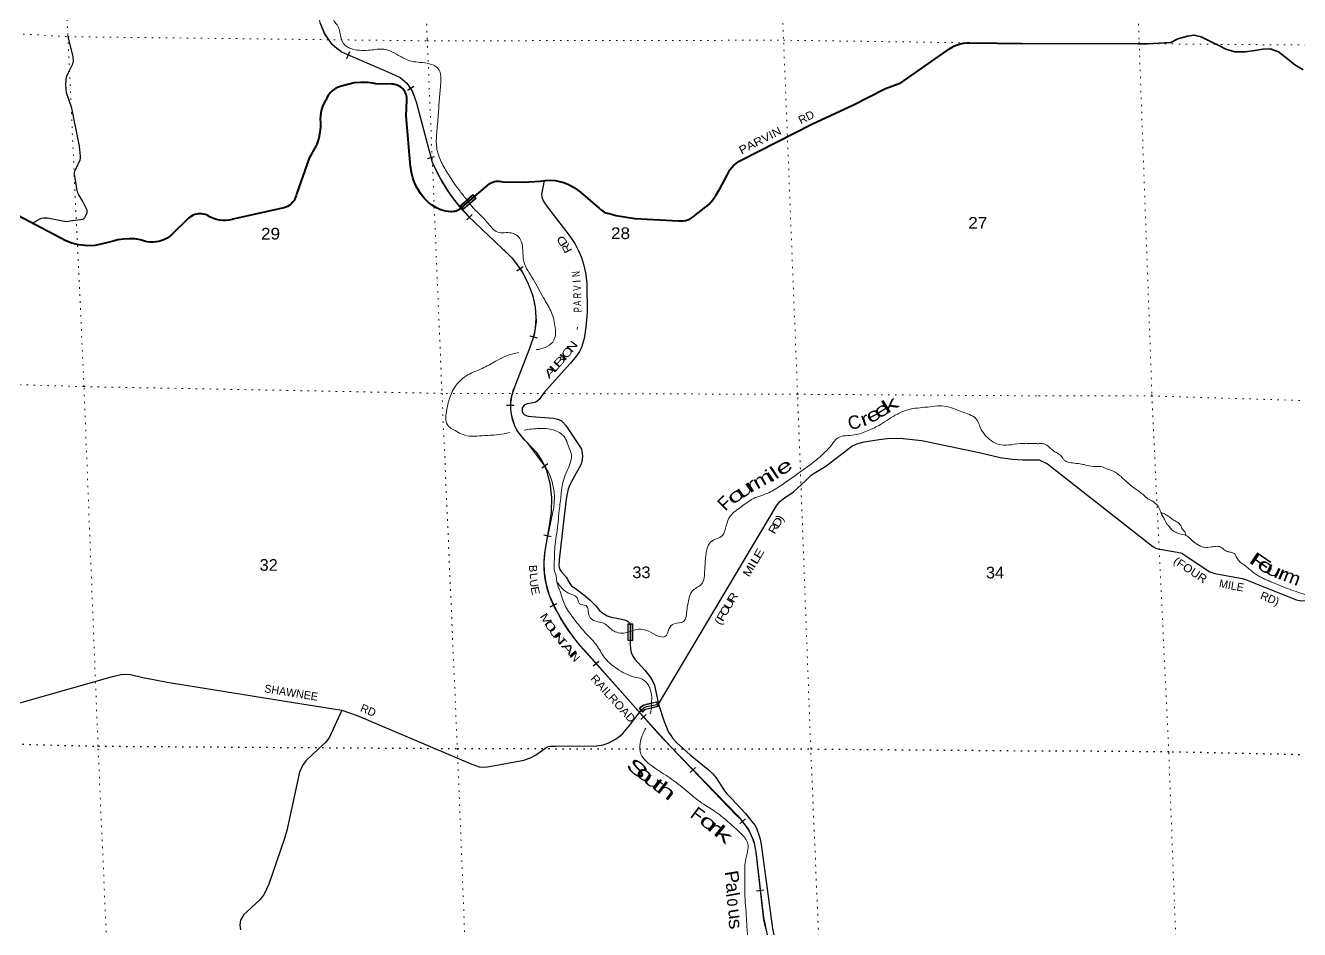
# Model space of a CAD drawing. Header units: feet. Extents: x 751810 to 1010326, y -353855 to -161247.
# Drawn here: x 926935 to 946044, y -230805 to -217253 of the extents above; entities that cross this region are included whole.
import ezdxf
from ezdxf.enums import TextEntityAlignment as Align

# ---------------------------------------------------------------- set-up
doc = ezdxf.new("R2010")
doc.units = ezdxf.units.FT
doc.header["$LTSCALE"] = 70
doc.linetypes.add('DOTTED', pattern=[1.5, 0.3, -1.2])
for name, color, linetype, lineweight in [('26', 7, 'Continuous', 40), ('29', 7, 'Continuous', 25), ('31', 7, 'Continuous', 13), ('34', 7, 'Continuous', 25), ('39', 7, 'Continuous', 13), ('6', 7, 'DOTTED', 25), ('61', 7, 'Continuous', 13), ('7', 7, 'DOTTED', 13)]:
    doc.layers.add(name, color=color, linetype=linetype, lineweight=lineweight)
for name, color, linetype in [('27', 7, 'Continuous'), ('30', 7, 'Continuous'), ('41', 7, 'Continuous')]:
    doc.layers.add(name, color=color, linetype=linetype)

msp = doc.modelspace()

# ---------------------------------------------------------------- linework, layer by layer
at = {"layer": '26'}
msp.add_line((933444.45, -220009.76), (933670.78, -219816.13), dxfattribs=at)
at = {"layer": '26', "lineweight": 35}
for points in [[(944567.65, -217424.57), (944464.06, -217396.75), (944362.39, -217415.06), (944217.44, -217455.28), (944115.28, -217509.78), (943758.94, -217527.72), (943661.79, -217526.65), (943636.31, -217526.36), (943611.79, -217526.32), (941879.33, -217523.37)], [(946098.74, -217919.28), (945972.91, -217840.13), (945864.88, -217754.21), (945725.93, -217649.5), (945605.46, -217602.28), (945493.18, -217606.97), (945373.46, -217626.03), (945229.69, -217646.11), (945071.04, -217646.7), (944936.78, -217606.1), (944842.29, -217555.78), (944709.02, -217491.02), (944567.65, -217424.57)]]:
    msp.add_lwpolyline(points, dxfattribs=at)
at = {"layer": '26'}
for points in [[(933670.78, -219816.13), (933898.38, -219621.42), (933920.48, -219609.27), (933943.73, -219599.5), (933967.87, -219592.21), (933992.64, -219587.48), (934016.88, -219587.59), (934042.78, -219588.95), (934065.51, -219591.68), (934092.55, -219594.82), (934092.69, -219594.86), (934408.7, -219601.92), (934655.76, -219584.34), (934729.55, -219574.62), (934803.96, -219572.68), (934878.16, -219578.52), (934951.34, -219592.09), (935022.7, -219613.23), (935091.47, -219641.71), (935156.88, -219677.23), (935218.21, -219719.39), (935229.92, -219728.57), (935511.21, -219967.2), (935536.28, -219988.47), (935561.19, -220013.41), (935573.23, -220023.75), (935594.3, -220038.33), (935616.78, -220050.63), (935640.42, -220060.51), (935664.96, -220067.87), (935690.14, -220072.61), (935793.83, -220101.36), (936074.51, -220143.9), (936729.74, -220182.71), (936765.39, -220183.63), (936800.94, -220180.82), (936836.01, -220174.31), (936870.2, -220164.17), (936903.14, -220150.51), (936934.48, -220133.48), (936963.86, -220113.27), (936975.08, -220103.68), (936999.98, -220081.21), (937025.08, -220060.97), (937182.41, -219934.09), (937242.8, -219866.88), (937295.84, -219793.73), (937340.93, -219715.44), (937344.09, -219709.17), (937457.92, -219497.92), (937477.02, -219456.99), (937500.29, -219418.28), (937527.48, -219382.22), (937558.3, -219349.2), (937592.39, -219319.58), (937629.39, -219293.69), (937668.9, -219271.8), (937669.85, -219271.34), (938728.71, -218730.76), (939355.07, -218440.14), (939834.06, -218196.7), (940064.66, -218110.52), (940792.85, -217604.26), (940817.93, -217586.83), (940842.85, -217572.65), (940860.92, -217562.37), (940906.31, -217542.51), (940953.53, -217527.5), (941002.06, -217517.51), (941051.37, -217512.64), (941094.06, -217512.61), (941506.71, -217517.12), (941879.33, -217523.37)], [(933444.44, -220009.74), (933432.38, -220017.31), (933413.32, -220027.07), (933393.34, -220034.79), (933376.52, -220039.34), (933351.44, -220043.78), (933326.52, -220045.1), (933320.73, -220045.41), (933280.13, -220043.82), (933239.92, -220038), (933214.52, -220031.35), (933151.37, -220009.81), (933090.81, -219981.78), (933033.52, -219947.57), (932980.11, -219907.57), (932977.99, -219905.61), (932916.46, -219842.51), (932861.87, -219773.32), (932814.81, -219698.8), (932775.8, -219619.77), (932745.26, -219537.1), (932723.53, -219451.68), (932710.85, -219364.47), (932645.94, -218609.15), (932656.27, -218371.1), (932656.5, -218355.52), (932654.8, -218331.82), (932650.63, -218308.43), (932644.04, -218285.6), (932635.09, -218263.59), (932623.9, -218242.63), (932610.57, -218222.95), (932595.27, -218204.78), (932578.14, -218188.31), (932559.39, -218173.71), (932539.21, -218161.16), (932517.84, -218150.78), (932495.49, -218142.7), (932472.43, -218136.99), (932448.89, -218133.73), (932425.14, -218132.95), (932185.49, -218126.76), (932169.62, -218123.55), (932068.67, -218109.44), (931966.79, -218105.96), (931865.11, -218113.15), (931655.64, -218168.42), (931643.04, -218172.16), (931612.95, -218183.57), (931584.22, -218198.07), (931557.16, -218215.49), (931532.08, -218235.64), (931509.23, -218258.3), (931488.88, -218283.23), (931471.25, -218310.15), (931456.52, -218338.76), (931444.87, -218368.76), (931437.23, -218379.71), (931411.96, -218421.59), (931391.21, -218465.88), (931375.2, -218512.11), (931364.12, -218559.75), (931358.07, -218608.29), (931357.13, -218657.19), (931361.3, -218705.93), (931360.75, -218769.9), (931352.04, -218857.64), (931334.2, -218944), (931315.4, -219003.02), (931305.98, -219032.58), (931293.77, -219053.02), (931189.71, -219243.43), (930998.02, -219781.59), (930993.81, -219801.85), (930985.95, -219827.48), (930975.45, -219852.15), (930962.43, -219875.59), (930947.03, -219897.53), (930929.43, -219917.75), (930909.8, -219936.02), (930888.38, -219952.13), (930865.38, -219965.92), (930841.08, -219977.22), (930815.72, -219985.93), (930789.59, -219991.94), (930044.45, -220157.54), (930037.05, -220159.61), (929990.04, -220169.77), (929942.23, -220174.96), (929894.13, -220175.12)], [(929894.13, -220175.12), (929846.28, -220170.25), (929799.2, -220160.41), (929753.41, -220145.7), (929709.41, -220126.29), (929706.44, -220124.12), (929683.54, -220109.45), (929659.23, -220097.25), (929633.79, -220087.65), (929607.47, -220080.77), (929580.59, -220076.68), (929553.42, -220075.42), (929526.27, -220077.01), (929499.44, -220081.43), (929473.21, -220088.62), (929447.88, -220098.52), (929423.72, -220111.02), (929401, -220125.97), (929379.97, -220143.21), (929132.32, -220385.06), (929129.95, -220387.3), (929096.1, -220415.86), (929059.46, -220440.73), (929020.41, -220461.63), (928979.39, -220478.34), (928936.85, -220490.67), (928893.25, -220498.48), (928849.08, -220501.69), (928804.81, -220500.27), (928760.94, -220494.23), (928717.93, -220483.64), (928676.27, -220468.61), (928660.76, -220465.29), (928575.72, -220452.57), (928489.82, -220448.8), (928404, -220454.04), (928319.2, -220468.21), (928236.34, -220491.18), (927980.77, -220551.99), (927928.06, -220554.77), (927828.17, -220552.04), (927729.11, -220538.89), (927631.97, -220515.46), (927537.81, -220482), (926540.67, -219954.86)]]:
    msp.add_lwpolyline(points, dxfattribs=at)
at = {"layer": '29'}
for p, q in [((936430.41, -227424.65), (938197.19, -224451.42)), ((936004.09, -226262.29), (936003.39, -226530.28)), ((937966.64, -229529.6), (938138.63, -230791.06))]:
    msp.add_line(p, q, dxfattribs=at)
for points in [[(927037.97, -220218.14), (927143.67, -220154.09), (927175.2, -220143.57), (927204.11, -220138.31), (927235.64, -220136.99), (927264.54, -220138.31), (927522.06, -220185.63), (927556.22, -220189.57), (927577.25, -220188.26), (927642.94, -220175.12), (927795.35, -220154.09), (927812.43, -220144.88), (927824.26, -220133.05), (927842.65, -220101.51), (927858.42, -220054.18), (927862.36, -220035.78), (927858.41, -220022.64), (927790.09, -219880.67), (927734.91, -219793.91), (927721.77, -219759.74), (927707.32, -219703.2), (927669.21, -219475.8), (927670.53, -219444.25), (927690.24, -219407.45), (927753.3, -219265.48), (927758.56, -219241.81), (927759.88, -219214.21), (927742.79, -219060.42), (927632.43, -218492.56), (927550.98, -218259.87), (927543.08, -218203.37), (927540.47, -218141.57), (927543.08, -218061.4), (927556.24, -218012.74), (927579.87, -217956.24), (927642.94, -217830.05), (927653.46, -217789.28), (927648.19, -217719.64), (927569.36, -217404.16)], [(934713.25, -219574.55), (934674.38, -219785.87), (934679.64, -219827.94), (934700.66, -219880.52), (934763.73, -219975.16), (935100.09, -220411.59), (935173.67, -220522.01), (935231.48, -220632.43), (935273.53, -220729.71), (935305.06, -220832.24), (935335.93, -220962.15), (935352.36, -221116.18), (935357.62, -221557.86), (935341.86, -221776.09), (935315.57, -221946.96), (935281.42, -222062.66), (935259.24, -222111.6), (935241.99, -222141.52), (935184.2, -222223.03), (935110.6, -222315.03), (934790.01, -222667.33)], [(934790.01, -222667.33), (934713.81, -222756.74), (934638.92, -222859.27), (934611.33, -222885.56), (934590.3, -222897.39), (934574.54, -222903.97), (934464.17, -222925), (934435.26, -222934.2), (934414.24, -222946.03), (934393.22, -222971.01), (934386.65, -222984.15), (934382.71, -223003.87), (934382.7, -223028.85), (934384.02, -223039.36), (934395.85, -223064.34), (934414.24, -223084.06), (934443.15, -223098.52), (934475.99, -223109.03), (934524.61, -223114.29), (934855.71, -223140.58), (934912.21, -223153.73), (934952.94, -223169.5), (934972.65, -223181.33), (934993.67, -223199.74), (935037.03, -223248.38), (935260.4, -223577.01), (935272.22, -223604.61), (935281.42, -223636.16), (935289.3, -223708.46), (935286.67, -223751.84), (935281.42, -223788.65), (935274.84, -223807.06), (935263.03, -223839.92), (935118.5, -224100.19), (935101.41, -224137.01), (935076.45, -224205.36)], [(938197.19, -224451.42), (938250.84, -224389.37), (938300.76, -224347.3), (938453.18, -224242.14), (938631.87, -224079.14), (938718.59, -223995.01), (938763.26, -223963.46), (938936.69, -223858.3), (939330.87, -223558.58), (939404.45, -223524.41), (939514.81, -223495.48), (939740.82, -223458.68), (939856.43, -223442.9), (939995.71, -223437.65), (940098.19, -223442.9), (940376.74, -223474.45), (941238.67, -223653.23), (941554, -223726.84), (941732.7, -223753.14), (941895.62, -223763.65), (942136.96, -223762.81)], [(942136.96, -223762.81), (942262.49, -223821.94), (943842.46, -225062.41), (943888.28, -225088.32), (943920.04, -225098.94), (944125.68, -225131.93), (944208.93, -225147.11), (944257.73, -225158.07), (944277.64, -225165.05), (944293.54, -225174.21), (944674.98, -225427.1), (944699.88, -225442.05), (944728.01, -225453.32), (944771.58, -225465.96), (945183.84, -225540.7), (945234.78, -225556.05), (945960.57, -225849.59), (946000.41, -225863.54), (946041.42, -225870.5), (946406.98, -225888.06)], [(935076.45, -224205.36), (935055.41, -224292.1), (935039.65, -224386.75), (934937.16, -225264.87), (934934.53, -225351.62), (934937.16, -225372.66), (934950.3, -225406.84), (934973.95, -225441.01), (935050.16, -225527.77), (935058.04, -225543.55), (935076.44, -225580.36), (935097.46, -225619.79), (935126.36, -225651.34), (935202.57, -225709.18), (935328.71, -225801.2)], [(935328.71, -225801.2), (935406.23, -225866.91), (935483.75, -225947.1), (935545.51, -226024.65), (935578.36, -226053.57), (935617.77, -226078.55), (935658.5, -226100.9), (935701.86, -226117.99), (935739.97, -226125.87), (935778.07, -226133.76), (935918.66, -226164), (935958.08, -226177.14), (935976.47, -226188.97), (935992.24, -226208.69), (936002.75, -226228.41), (936004.09, -226262.29)], [(936003.39, -226530.28), (936009.33, -226596.48), (936021.16, -226650.37), (936044.81, -226705.59), (936073.71, -226750.28), (936223.5, -226918.54), (936310.22, -227028.96), (936345.7, -227089.44), (936368.03, -227144.64), (936379.87, -227190.66), (936430.41, -227424.65)], [(928240.88, -227014.5), (928372.28, -226982.95), (928437.97, -226975.06), (928511.55, -226980.32), (928695.5, -227027.65), (928853.17, -227059.19), (929058.13, -227096), (931081.53, -227422), (931554.54, -227495.62), (931681.26, -227516.99)], [(923693.8, -228589.13), (923939.19, -228523.58), (924057.44, -228497.28), (925013.95, -228318.51), (925098.04, -228294.85), (925161.11, -228260.67), (925281.99, -228150.25), (925476.45, -227934.67), (925515.87, -227903.12), (925628.86, -227829.51), (925760.25, -227761.15), (925902.15, -227692.8), (926025.66, -227642.84), (926143.9, -227603.41), (926427.71, -227524.54), (928240.88, -227014.5)], [(931681.26, -227516.99), (931496.32, -227923.38), (931437.91, -227994.35), (931329.43, -228094.53), (931137.5, -228278.2), (931091.6, -228344.99), (931045.71, -228445.17), (930853.79, -229321.78), (930820.4, -229438.67), (930586.75, -230123.26), (930515.82, -230273.54), (930453.23, -230357.02), (930252.96, -230540.69), (930211.24, -230582.44), (930161.17, -230665.92), (930148.65, -230741.06), (930161.17, -230807.85)], [(931681.26, -227516.99), (931909.3, -227595.53), (933606.85, -228315.89), (933740.86, -228365.83), (933801.31, -228373.73), (933867, -228368.46), (933948.47, -228352.69), (934410.96, -228268.56), (934510.81, -228231.75), (934584.39, -228189.69), (934757.83, -228068.76), (934802.49, -228058.24), (934894.47, -228058.24), (935504.12, -228052.98), (935598.72, -228037.2), (935682.81, -228005.66), (935782.66, -227953.08), (935827.33, -227921.53), (935861.5, -227895.24), (935893.03, -227865.01), (935992.89, -227748.01), (936108.51, -227595.53)], [(936108.51, -227595.53), (936172.89, -227514.03), (936208.36, -227482.48), (936230.7, -227470.65), (936254.35, -227464.08), (936430.41, -227424.65)], [(936430.41, -227424.65), (936514.54, -227686.32), (936579.95, -227844.75), (936617.02, -227900.39), (936644.56, -227941.72), (936703.87, -228006.62), (936903.53, -228185.72), (937175.49, -228406.14), (937246.06, -228473.29), (937295.97, -228533.57), (937409.57, -228712.66), (937452.6, -228769.48), (937523.17, -228843.53), (937733.16, -229063.95), (937850.2, -229208.6), (937877.75, -229248.21), (937905.29, -229303.31), (937939.7, -229401.47), (937955.2, -229451.41), (937966.64, -229529.6)], [(938138.63, -230791.06), (938173.8, -230953), (938204.78, -231059.76), (938332.15, -231393.84), (938428.54, -231603.93), (938493.94, -231724.47), (938569.68, -231841.57), (938686.72, -231993.11), (939113.58, -232537.28), (939178.99, -232606.16), (939323.57, -232737.03), (939430.29, -232819.69), (939540.44, -232892.02), (939619.62, -232933.35)]]:
    msp.add_lwpolyline(points, dxfattribs=at)
at = {"layer": '31'}
for p, q in [((935967.65, -226474.96), (935967.65, -226224.96)), ((935967.65, -226224.96), (936042.65, -226224.96)), ((936241.16, -227429), (936405.27, -227389.82)), ((936139.31, -227489.55), (936190.19, -227545.26)), ((936189.97, -227533.16), (936150.25, -227489.67)), ((936241.86, -227437.5), (936243.01, -227436.78))]:
    msp.add_line(p, q, dxfattribs=at)
for points in [[(936042.65, -226224.96), (936042.65, -226474.96), (935967.65, -226474.96)], [(936405.27, -227389.82), (936422.68, -227462.77), (936256.82, -227502.36)], [(936243.01, -227436.78), (936399.34, -227399.46), (936413.03, -227456.84), (936254.96, -227494.57)]]:
    msp.add_lwpolyline(points, dxfattribs=at)
msp.add_lwpolyline([(935975.65, -226466.96), (935975.65, -226232.96), (936034.65, -226232.96), (936034.65, -226466.96)], close=True, dxfattribs=at)
for centre, radius, start, end in [((936288.92, -227626.64), 202.91, 103.97074, 137.50034), ((936288.92, -227626.64), 194.91, 103.97074, 135.35224), ((936283.92, -227618.82), 127.15, 103.23735, 137.64297), ((936283.92, -227618.82), 119.15, 103.23735, 141.87428)]:
    msp.add_arc(centre, radius, start, end, dxfattribs=at)
at = {"layer": '34'}
for p, q in [((931756.48, -217745.44), (931800.11, -217643.8)), ((932666.41, -218223.95), (932758.39, -218162.52)), ((932962.82, -219247.19), (933069.74, -219218.86)), ((933555.9, -220163.98), (933632.2, -220083.9)), ((934305.89, -220929.39), (934397.51, -220867.42)), ((934501.56, -221906.5), (934608.88, -221933.3)), ((934151.07, -222942.39), (934261.63, -222945.4)), ((934679.11, -223886.48), (934767.23, -223819.62)), ((934709.07, -224888.5), (934817.32, -224911.2)), ((934805.21, -225969.37), (934904.14, -225919.89)), ((935451.84, -226853.18), (935534.74, -226779.96)), ((936163.56, -227655.11), (936246.47, -227581.89)), ((936904.19, -228451.94), (936983.97, -228375.32)), ((937647.5, -229219.78), (937731.99, -229148.39)), ((937897.89, -230224.45), (938007.8, -230212.04))]:
    msp.add_line(p, q, dxfattribs=at)
at = {"layer": '34', "lineweight": 13}
for p, q in [((931685.11, -217653.74), (932425.92, -217971.76)), ((932796.21, -218399.48), (933034.7, -219299.39)), ((933576.27, -220109.49), (934080.94, -220590.43)), ((934494.31, -222095.74), (934273.25, -222659.05)), ((934449.47, -223495.3), (934741.74, -223880.51)), ((934859.82, -224476.94), (934729.24, -225099.71)), ((937884.65, -229606.84), (938003.57, -230660.54))]:
    msp.add_line(p, q, dxfattribs=at)
at = {"layer": '34'}
msp.add_lwpolyline([(931350.51, -217205.48), (931424.44, -217380.83), (931520.28, -217520.55), (931685.11, -217653.74), (932425.92, -217971.76), (932552.57, -218032.89), (932653.88, -218117.82), (932736.03, -218238.37), (932796.21, -218399.48), (933034.7, -219299.39), (933149.51, -219534.28), (933283.68, -219756.2), (933398.69, -219909.63), (933576.27, -220109.49), (934080.94, -220590.43), (934231.1, -220737.04), (934384.43, -220942.52), (934474.79, -221123.35), (934543.25, -221304.18), (934578.72, -221476.51), (934592.54, -221690.49), (934562.42, -221890.48), (934494.31, -222095.74), (934273.25, -222659.05), (934222.89, -222808.3), (934210.57, -222913.79), (934211.93, -223000.09), (934220.16, -223086.39), (934247.53, -223186.39), (934270.81, -223252.15), (934315.99, -223337.08), (934373.5, -223413.8), (934449.47, -223495.3), (934592.54, -223649.42), (934674.69, -223769.98), (934746.52, -223901.9), (934800.65, -224112.45), (934825.29, -224328.89), (934818.45, -224549.46), (934785.11, -224781.45), (934726.84, -225129.51), (934708.94, -225296.05), (934715.79, -225449.48), (934737.69, -225609.75), (934788.35, -225790.58), (934892.39, -226019.36), (935007.4, -226216.63), (935097.77, -226350.87), (935216.88, -226505.67), (936261.53, -227676.93), (936609.28, -228060.51), (937616.95, -229098.9), (937781.24, -229307.13), (937860.65, -229487.96), (937888.03, -229641.39), (938003.03, -230624.98), (938085.18, -231003.08)], dxfattribs=at)
at = {"layer": '34', "lineweight": 13}
msp.add_lwpolyline([(935320.15, -226619.31), (936423.72, -227868.86), (936704.44, -228162.95), (937595.9, -229091.16)], dxfattribs=at)
for centre, radius, start, end in [((932062.67, -217027.02), 731.66, 125.94091, 238.93368), ((932232.5, -218513.35), 575.1, 11.42073, 70.34714), ((935383.71, -218315.1), 2546.9, 202.73483, 224.7924), ((933116.6, -221715.03), 1481.45, 9.26547, 49.38715), ((933404.65, -221631.83), 1184.3, 336.93893, 7.53627), ((934920.48, -222959.35), 713.5, 155.1095, 228.68979), ((933923.27, -224352.45), 944.79, 352.42853, 29.96843), ((936065.41, -225336.13), 1356.93, 169.96569, 210.50391), ((937060.31, -224930.09), 2425.2, 206.8356, 224.14889), ((937013.98, -229755.68), 883.3, 9.70107, 48.79148), ((941826.19, -229802.32), 3917.76, 192.65371, 194.76078)]:
    msp.add_arc(centre, radius, start, end, dxfattribs=at)
at = {"layer": '39'}
for points in [[(930931.82, -214001.4), (931194.8, -213977.29), (931368.88, -213947.37), (931617.14, -213908.96), (931954.62, -213891.78), (932225.65, -213872.76), (932518.87, -213917.48), (932698.34, -214052.58), (932745, -214125.57), (932865.85, -214252.53), (933013.75, -214406.8), (932977.59, -214593.33), (932992.83, -214751.97), (932922.96, -214953.72), (932917.73, -215163.4), (932823.61, -215361.91), (932777.19, -215542.74), (932755.96, -215754.96), (932643.77, -216016.53), (932363.54, -216184.92), (932164.51, -216251.92), (931981.58, -216380.85), (931782.45, -216506.27), (931667.47, -216620.87), (931578.09, -216841.39), (931553.53, -217013.43), (931571.63, -217198.17), (931607.32, -217243.33), (931665.49, -217422.71), (931679.26, -217474.64), (931732.07, -217551.46), (931846.61, -217608.12), (932106.62, -217621.7), (932309.44, -217608.96), (932431.42, -217647.24), (932695.37, -217781.56), (932958.19, -217819.23), (933125.83, -217900.32), (933160.18, -218151), (933141.28, -218373.22), (933123.63, -218633.68), (933100.01, -218896.35), (933107.04, -219111.67), (933184.36, -219322.66), (933293.11, -219510.45), (933453.5, -219738.84), (933554.99, -219868.5)], [(933553.55, -219866.66), (933625.68, -219958.79), (933856.88, -220198.95), (934018.78, -220350.74), (934220.38, -220362.21), (934335.11, -220424.91), (934393.54, -220612.35), (934409.51, -220793.13), (934550.91, -221056.39), (934702.82, -221333.41), (934813.85, -221529.19), (934875.61, -221756.81), (934860.47, -221970.85), (934627.56, -222109.48), (934594.31, -222114.67)], [(934336.06, -222155.01), (934333.27, -222155.45), (934007.11, -222272.98), (933811.47, -222382.18), (933595.27, -222477.95), (933412.81, -222620.96), (933302.6, -222820), (933254.38, -223006.93), (933263.95, -223238.29), (933395.94, -223336.67), (933492.12, -223385.88), (933782.42, -223402.49), (934027.37, -223386.35), (934198.54, -223354.01)], [(936039.97, -226321.09), (936128.82, -226304.55), (936250.08, -226320.69), (936391.2, -226390.57), (936534.7, -226410.01), (936583.55, -226303.64), (936663.33, -226220.43), (936805.12, -226187.55), (936854.2, -226026.78), (936879.35, -225872.85), (936933.11, -225732.07), (937072.6, -225628.76), (937122.11, -225419.63), (937139.2, -225203.51), (937210.95, -224997.67), (937386.82, -224899.2), (937446.21, -224746.15), (937506.13, -224609.2), (937672.51, -224466.72), (937847.72, -224348.13), (938082.21, -224257.79), (938273.63, -224142.69), (938456.62, -224015.78), (938655.23, -223874.26), (938820.06, -223745.93), (939022.73, -223543.83), (939115.85, -223438.02), (939365.86, -223391.5), (939574.94, -223324.16), (939757.16, -223235.55), (940011.59, -223078.08), (940170.42, -223012.4), (940462.9, -222972.54), (940615.26, -222955.42), (940868.23, -222999.45), (940980.42, -223046.11), (941186.85, -223144.06), (941270.76, -223310.51), (941340.31, -223406.92), (941445.71, -223492.08), (941570.03, -223540.36), (941722.86, -223537.33), (941907.32, -223517.14), (941969.7, -223517.1), (942102.62, -223520.77), (942128.92, -223523.06)], [(934415.31, -223317.35), (934638.06, -223293.67), (934852.11, -223316.83), (935014.32, -223416.23), (935097.21, -223612.93), (935117.01, -223664.66), (935059.15, -223926.44), (934977.18, -224189.02), (934968.21, -224284), (934939.78, -224522.65)], [(942127, -223523.09), (942194.26, -223521.96), (942255.54, -223546.13), (942351.71, -223630.26), (942411.47, -223663.75), (942469.67, -223707.37), (942488.88, -223732.63), (942512.46, -223765.74), (942545.61, -223788.37), (942592.44, -223802.35), (942798.73, -223833.33), (942849.57, -223847.13), (942984.97, -223865.19), (943087.67, -223870.65), (943169.57, -223905.18), (943175.67, -223906.91), (943259.57, -223941.34), (943325.7, -223982.59), (943461.75, -224105.12), (943609.49, -224219.09), (943738.62, -224321.82), (943780.33, -224356.13), (943819.23, -224372.48), (943862.86, -224404.69), (943912.86, -224444.65)], [(934939.78, -224522.65), (934902.65, -224864.33), (934879.96, -225032.28), (934865.44, -225326.88), (934870.93, -225433.47), (934898.34, -225533.3), (934898.54, -225539.33), (934953.22, -225734.95), (935024.24, -225938.09), (935149.27, -226131.39), (935275.26, -226292.42), (935390.09, -226419.58), (935500.76, -226542.84), (935613.27, -226722.45), (935797.81, -226889.61), (936073.76, -227021.52), (936183.42, -227052.15), (936326.11, -227293.21), (936322.5, -227409.94)], [(943912.86, -224444.65), (943930.06, -224470), (943961.82, -224550.98), (944016.68, -224655.03), (944064.55, -224737.29), (944094.15, -224770.12), (944142.77, -224824.22), (944186.04, -224848.4), (944225.03, -224866.75), (944316.41, -224888.8), (944361.51, -224908.89), (944432.63, -224972.02), (944530.17, -225042.01), (944585.65, -225069.68), (944650.43, -225080.85), (944670.39, -225077.94), (944772.19, -225063.35), (944838.53, -225064.4), (944892.09, -225094.17), (944960.31, -225137.33), (945011.06, -225149.14), (945043.58, -225157.73), (945076.65, -225178.35), (945094.48, -225217.75), (945133.16, -225274.29), (945157.8, -225301.15), (945189.63, -225324.01), (945316.68, -225424.84), (945432.89, -225508.07), (945502.27, -225542.4), (945568.44, -225574.35), (945574.54, -225576.09), (945624.99, -225596.25), (945711.73, -225634.25), (945858.95, -225691.99), (945991.68, -225740.31), (946132.35, -225786.28), (946197.41, -225803.46), (946266.02, -225810.44), (946332.26, -225809.49), (946379.84, -225795.31), (946508.54, -225753.4), (946570.51, -225746.61), (946660.61, -225784.78), (946794.72, -225818.98), (946802.73, -225818.62), (946947.05, -225856.39), (947070.69, -225881.01), (947198.51, -225909.46), (947264.86, -225910.51), (947330.38, -225893.53), (947444.13, -225876.39), (947520.49, -225877), (947563.31, -225891.16), (947707.08, -225916.9), (947848.31, -225930.68), (948002.42, -225917.77), (948160.26, -225898.67), (948353.18, -225900.1), (948513.2, -225884.92), (948523.22, -225884.47), (948585.38, -225881.7), (948632.95, -225867.51), (948668.68, -225857.88), (948770.51, -225799.08), (948914.57, -225696.2), (948973.72, -225671.45), (949058.02, -225669.7), (949119.99, -225662.91), (949155.36, -225645.26), (949168.67, -225628.59), (949172.42, -225622.4), (949151.68, -225563.03), (949147.61, -225517), (949160.03, -225480.27), (949175.27, -225461.51), (949229.05, -225451.08), (949236.97, -225448.71), (949275.82, -225418.84)], [(943966, -224554.81), (944033.59, -224583.94), (944110.11, -224632.77), (944162.11, -224672.64), (944223.87, -224706.05), (944268.66, -224764.34), (944275.57, -224784.12), (944322.37, -224842.31), (944340.74, -224893.73)], [(934912.63, -225601.32), (934979.85, -225687.74), (935080.9, -225762.97), (935208.02, -225835.33), (935245.08, -225922.74), (935342.55, -225949.75), (935389.82, -226103.31), (935487.05, -226184.71), (935604.68, -226213.06), (935734.8, -226315.53), (935931.41, -226359.41), (936042.13, -226320.69)], [(936322.5, -227409.94), (936319.27, -227515.04), (936304.1, -227570.68)], [(936237.21, -227786.54), (936152.46, -228014.1), (936165.76, -228174.82), (936351.16, -228368.14), (936598.01, -228533.25), (936845.65, -228722.5), (937081.17, -228910.14), (937288.78, -229044.3), (937514.12, -229228.25), (937669.66, -229370.18), (937769.2, -229522.01), (937738.37, -229748.65), (937721.94, -229984.9), (937726.29, -230303.05), (937750.9, -230687.01), (937770.19, -230907.97), (937849.85, -231128.96), (937979.49, -231340.23), (938049.53, -231513.19), (938052.34, -231722.6), (938049.79, -231952.34), (938106.18, -232200.29), (938144.49, -232325.94), (938225.44, -232401.83), (938328.87, -232426.62), (938475.01, -232403.67), (938699.31, -232432.53), (938826.61, -232633.81), (938968.68, -232794.31), (939124.43, -232942.28), (939357.08, -233103.82), (939599.75, -233202.58), (939686.87, -233282.3), (939851.3, -233288.76)]]:
    msp.add_spline(points, degree=3, dxfattribs=at)
at = {"layer": '6'}
for points in [[(973740.88, -227556.82), (970592.24, -227682.23), (965252.22, -227881.84), (959942.71, -228102.23), (954720.96, -228351.82), (949402.7, -228255.17), (944082.13, -228143.45), (942317.22, -228128.78)], [(910892.78, -228631.31), (911983.88, -228559.79), (917394.12, -228236.22), (922794.78, -227927.07), (928022.63, -228056.74), (933412.42, -228092.43), (938712.71, -228098.84), (942317.22, -228128.78)]]:
    msp.add_lwpolyline(points, dxfattribs=at)
at = {"layer": '61'}
msp.add_line((933645.97, -219787.66), (933695.14, -219844.29), dxfattribs=at)
for points in [[(933457.2, -219951.57), (933552.45, -219868.86), (933645.97, -219787.66)], [(933695.14, -219844.29), (933506.37, -220008.2), (933457.2, -219951.57)]]:
    msp.add_lwpolyline(points, dxfattribs=at)
msp.add_lwpolyline([(933557.69, -219874.9), (933645.17, -219798.95), (933683.84, -219843.49), (933507.16, -219996.9), (933468.49, -219952.36)], close=True, dxfattribs=at)
at = {"layer": '7'}
for points in [[(943324.01, -209592.8), (943428.65, -212192.46), (943637.98, -217498.82), (943829.75, -222786.66), (944082.51, -228155.27), (944306.33, -234092), (944456.16, -238088.87)], [(939907.62, -255544.3), (939667.98, -250263.38), (939428.28, -244956.96), (939197.18, -239605.95), (938972.44, -234264.79), (938712.71, -228098.84), (938514.89, -222780.97), (938304.48, -217447.4), (938067.88, -212112.68), (937976.8, -209813.37)], [(932681.71, -210030.55), (932750.91, -212088.69), (932960.43, -217456.54), (933182.17, -222767.57), (933412.42, -228092.43), (933665.96, -234500.33), (933883.82, -239815.52), (934110.37, -245150.57), (934346.28, -250525.61), (934594.67, -255762.23)], [(929286.71, -255978.72), (929048.08, -250706.48), (928811.15, -245361.7), (928530.06, -240020.39), (928316.88, -234725.19), (928022.63, -228056.74), (927812.4, -222666.76), (927569.79, -217394.69), (927366.2, -212085.07), (927300.21, -210250.02)], [(941879.32, -217523.13), (943603.44, -217525.72), (949001.33, -217568), (954293.59, -217637), (959499.69, -217437.01), (964820.25, -217241.03), (970181.26, -217025.39), (973286.88, -216916.39)], [(924908.85, -217260.51), (927568.98, -217421.03), (932959.62, -217482.88), (938303.67, -217473.74), (941879.33, -217523.37)], [(973513.74, -222233.24), (970414.42, -222359.46), (965058.57, -222535.77), (959702.34, -222787.43), (954489.34, -222913.51), (949196.67, -222968.57), (943832.04, -222807.26), (942097.4, -222805)], [(942097.4, -222805), (938514.89, -222780.97), (933182.17, -222767.57), (927812.4, -222666.76), (922615.78, -222507.85), (917089.41, -222849.36), (911633.79, -223200.62), (910676.52, -223212.69)]]:
    msp.add_lwpolyline(points, dxfattribs=at)

# ---------------------------------------------------------------- texts
at = {"layer": '27'}
for s, rotation, width, p in [('RD', 26.941, 1.05, (938563.97, -218735.8)), ('PARVIN', 27.046, 1.15, (937673.63, -219185.58))]:
    msp.add_text(s, height=120, rotation=rotation, dxfattribs=dict(at, width=width)).set_placement(p)
at = {"layer": '30'}
for s, rotation, width, p in [('D', 123.678, 1.35, (935032.13, -220451.15)), ('R', 117.634, 1.2, (935105.84, -220564.92)), ('N', 95.458, 0.75, (935250.12, -220973.55)), ('V', 90.682, 0.75, (935267.57, -221188.65)), ('R', 90.682, 0.65, (935271.69, -221301.17)), ('A', 90.682, 0.75, (935273.06, -221416.44)), ('P', 90.682, 0.7, (935277.17, -221512.53)), ('N', 53.435, 1.4, (935180.25, -222100.42)), ('B', 47.698, 1.75, (934988.26, -222330.67)), ('I', 49.34, 1.7, (935046.52, -222262.73)), ('O', 51.34, 1.4, (935105.58, -222191.9)), ('A', 47.698, 1.75, (934849.13, -222487.37)), ('L', 47.698, 1.95, (934919.01, -222407.3)), ('D', 59.28, 1.25, (938264.36, -224729.9)), (')', 59.28, 1.1, (938302.56, -224661.88)), ('R', 59.28, 1.25, (938206.43, -224827.38)), ('E', 59.28, 1.35, (937986.09, -225198.19)), ('L', 59.28, 1.55, (937935.08, -225285.01)), ('M', 59.28, 1.2, (937829.69, -225461.38)), ('I', 59.28, 1.35, (937882.31, -225372.84)), ('U', 59.28, 1.25, (937535.73, -225956.07)), ('R', 59.28, 1.25, (937594.39, -225857.37)), ('F', 59.28, 1.45, (937427.38, -226141.25)), ('O', 59.28, 1.2, (937476.6, -226055.56)), ('(', 59.28, 1.1, (937376.45, -226224.12))]:
    msp.add_text(s, height=120, rotation=rotation, dxfattribs=dict(at, width=width)).set_placement(p, align=Align.CENTER)
for s, rotation, p in [('I', 93.458, (935262.17, -221084.15)), ('-', 81.253, (935257.1, -221800.93))]:
    msp.add_text(s, height=120, rotation=rotation, dxfattribs=at).set_placement(p, align=Align.CENTER)
at = {"layer": '30', "width": 1.1}
msp.add_text('(FOUR', height=120, rotation=326.456, dxfattribs=at).set_placement((944139.88, -225309.3))
at = {"layer": '30'}
for s, rotation, p in [('MILE', 349.724, (944829.42, -225673.32)), ('RD)', 337.98, (945444.59, -225845.15)), ('SHAWNEE', 350.847, (930510.26, -227247.92)), ('RD', 337.006, (931946.58, -227528.76))]:
    msp.add_text(s, height=120, rotation=rotation, dxfattribs=at).set_placement(p)
at = {"layer": '34'}
for s, rotation, p in [('B', 274.577, (934488.27, -225399.03)), ('L', 278.896, (934501.5, -225514.98)), ('U', 281.884, (934501.98, -225626.75)), ('T', 312.08, (934942.42, -226533.42)), ('N', 311.45, (935134.04, -226760.28))]:
    msp.add_text(s, height=120, rotation=rotation, dxfattribs=at).set_placement(p, align=Align.CENTER)
for s, rotation, width, p in [('E', 281.38, 1.2, (934523.16, -225736.8)), ('M', 302.467, 1.35, (934691.67, -226184.94)), ('O', 307.928, 1.45, (934761.57, -226297.2)), ('U', 309.928, 1.65, (934830.28, -226394.48)), ('N', 309.928, 1.65, (934893.77, -226474.8)), ('A', 311.45, 1.8, (935028.49, -226630.45)), ('I', 311.45, 2.15, (935101.88, -226712.43))]:
    msp.add_text(s, height=120, rotation=rotation, dxfattribs=dict(at, width=width)).set_placement(p, align=Align.CENTER)
at = {"layer": '34', "width": 1.1}
msp.add_text('RAILROAD', height=120, rotation=312.343, dxfattribs=at).set_placement((935400.64, -227050.23))
at = {"layer": '41'}
for s, rotation, width, p in [('e', 27.513, 1.4, (939693.5, -223175.11)), ('e', 31.67, 1.55, (939826.42, -223096.38)), ('k', 31.837, 1.75, (939950.84, -223020.36)), ('r', 19.311, 1.3, (939552.77, -223244.64)), ('F', 325.594, 1.95, (945393.68, -225379.71)), ('o', 326.868, 1.55, (945487.44, -225437.48)), ('u', 334.511, 1.5, (945617.4, -225502.11)), ('r', 336.532, 1.45, (945758.1, -225562.29)), ('m', 339.016, 1.1, (945899.53, -225614.73))]:
    msp.add_text(s, height=200, rotation=rotation, dxfattribs=dict(at, width=width)).set_placement(p, align=Align.CENTER)
msp.add_text('C', height=200, rotation=16.389, dxfattribs=at).set_placement((939394.52, -223296.18), align=Align.CENTER)
for s, rotation, width, p in [('i', 34.905, 1.45, (938117.6, -224108.66)), ('l', 34.189, 1.4, (938189.2, -224063.87)), ('e', 34.854, 1.65, (938263.93, -224019.74)), ('u', 34.408, 1.75, (937664.8, -224362.17)), ('r', 33.013, 1.75, (937801.91, -224270.87)), ('m', 30.061, 1.3, (937911.08, -224211.24)), ('o', 35.881, 1.65, (937540.21, -224447.83)), ('S', 321.502, 1.8, (935924.58, -228368.17)), ('o', 326.669, 1.6, (936072.72, -228490.51)), ('u', 325.534, 1.8, (936179.16, -228576.72)), ('t', 322.803, 1.65, (936313.17, -228671.57)), ('h', 322.436, 1.8, (936383.54, -228725.13)), ('o', 325.216, 1.65, (937023.69, -229206.79)), ('r', 321.628, 1.95, (937138.07, -229290.89)), ('k', 320.947, 2, (937236.67, -229369.45)), ('P', 279.072, 1.1, (937421.71, -229936.97)), ('o', 274.866, 0.8, (937453.83, -230346.74)), ('u', 278.458, 1.05, (937470.37, -230508.08)), ('s', 279.841, 1.15, (937474.31, -230660.04))]:
    msp.add_text(s, height=200, rotation=rotation, dxfattribs=dict(at, width=width)).set_placement(p)
for s, rotation, p in [('F', 44.582, (937432.48, -224540.97)), ('F', 323.381, (936891.4, -229111.39)), ('a', 278.432, (937434.45, -230113.26)), ('l', 280.001, (937439.75, -230270.56))]:
    msp.add_text(s, height=200, rotation=rotation, dxfattribs=at).set_placement(p)
at = {"layer": '7'}
for s, width, p in [('27', 1.1, (941074.8, -220299.57)), ('29', 1.1, (930467.19, -220461.57)), ('28', 1.1, (935716.68, -220454.7)), ('32', 1.05, (930446.34, -225427.66)), ('33', 1.05, (936036.79, -225537.6)), ('34', 1.05, (941339.68, -225541.71))]:
    msp.add_text(s, height=175, dxfattribs=dict(at, width=width)).set_placement(p)

doc.saveas('drawing.dxf')
